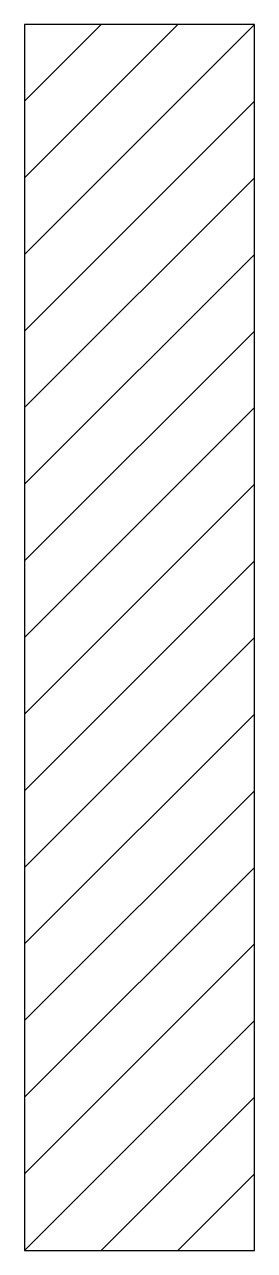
# Model space of a CAD drawing. Header units: metres. Extents: x -0.75 to 0.75, y -4 to 4.
import ezdxf

# ---------------------------------------------------------------- set-up
doc = ezdxf.new("R2010")
doc.units = ezdxf.units.M

msp = doc.modelspace()

# ---------------------------------------------------------------- linework, layer by layer
for p, q in [((-0.75, 4), (-0.75, 4)), ((-0.75, 3.5), (-0.25, 4)), ((-0.75, 3), (0.25, 4)), ((-0.75, 2.5), (0.75, 4)), ((-0.75, 2), (0.75, 3.5)), ((-0.75, 1.5), (0.75, 3)), ((-0.75, 1), (0.75, 2.5)), ((-0.75, 0.5), (0.75, 2)), ((-0.75, 0), (0.75, 1.5)), ((-0.75, -0.5), (0.75, 1)), ((-0.75, -1), (0.75, 0.5)), ((-0.75, -1.5), (0.75, 0)), ((-0.75, -2), (0.75, -0.5)), ((-0.75, -2.5), (0.75, -1)), ((-0.75, -3), (0.75, -1.5)), ((-0.75, -3.5), (0.75, -2)), ((-0.75, -4), (0.75, -2.5)), ((-0.25, -4), (0.75, -3)), ((0.25, -4), (0.75, -3.5)), ((0.75, -4), (0.75, -4))]:
    msp.add_line(p, q)
msp.add_lwpolyline([(-0.75, -4), (0.75, -4), (0.75, 4), (-0.75, 4)], close=True)

doc.saveas('drawing.dxf')
